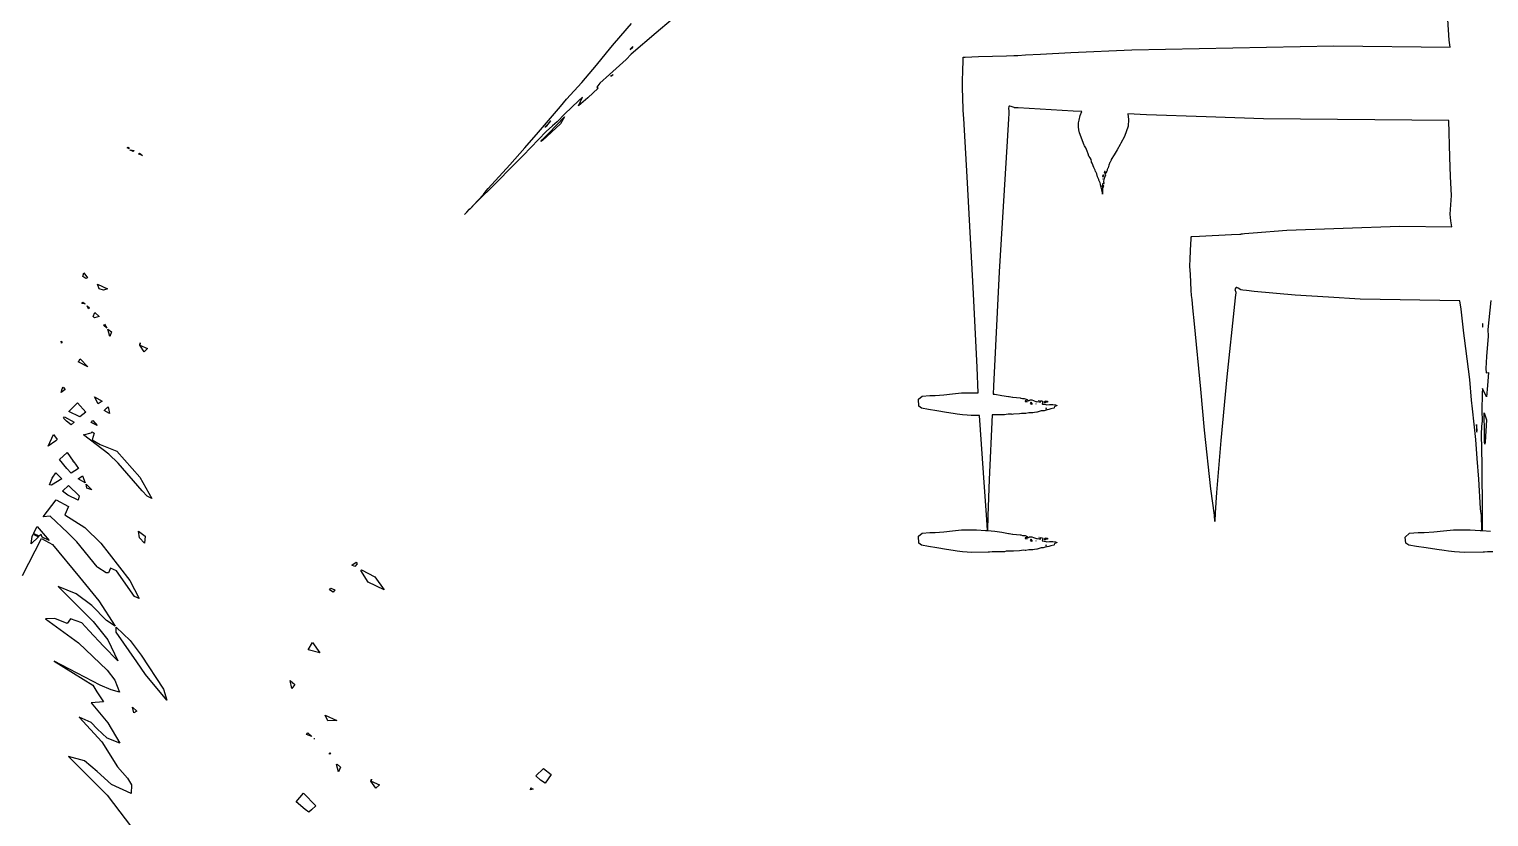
# Model space of a CAD drawing. Extents: x 0 to 203, y 8 to 351.
# Drawn here: x 38.1 to 103.1, y 93.9 to 129 of the extents above; entities that cross this region are included whole.
import ezdxf

# ---------------------------------------------------------------- set-up
doc = ezdxf.new("R2010")
doc.units = 0

msp = doc.modelspace()

# ---------------------------------------------------------------- linework, layer by layer
at = {"layer": 'Layer 1'}
for p, q in [((66.721376, 129.384016), (66.050283, 128.817134)), ((101.351842, 128.495446), (101.304098, 129.417017)), ((64.198736, 128.354994), (64.958195, 129.235002)), ((66.050283, 128.817134), (64.933253, 127.870316)), ((63.385401, 127.386459), (64.033752, 128.163103)), ((64.033752, 128.163103), (64.198736, 128.354994)), ((65.006921, 128.20751), (64.889186, 128.09472)), ((64.889186, 128.09472), (64.8918, 128.073)), ((64.8918, 128.073), (65.006921, 128.185367)), ((64.8918, 128.073), (64.8918, 128.073)), ((65.006921, 128.185367), (65.006921, 128.20751)), ((84.518434, 127.943253), (87.224634, 128.05961)), ((87.224634, 128.05961), (96.220964, 128.239744)), ((96.220964, 128.239744), (101.400784, 128.184691)), ((101.400784, 128.184691), (101.351842, 128.495446)), ((62.740242, 126.616382), (63.385401, 127.386459)), ((64.711144, 127.628807), (63.974299, 126.962941)), ((64.933253, 127.870316), (64.711144, 127.628807)), ((79.707925, 127.21008), (79.716674, 127.514408)), ((79.716674, 127.514408), (79.721124, 127.666856)), ((79.721124, 127.666856), (79.724584, 127.741967)), ((79.724584, 127.741967), (79.800084, 127.744193)), ((79.800084, 127.744193), (80.406413, 127.762696)), ((80.406413, 127.762696), (81.643863, 127.798363)), ((81.643863, 127.798363), (81.969663, 127.80758)), ((81.969663, 127.80758), (82.151595, 127.816761)), ((82.151595, 127.816761), (82.489615, 127.835266)), ((82.489615, 127.835266), (83.165864, 127.872274)), ((83.165864, 127.872274), (84.518434, 127.943253)), ((63.974299, 126.962941), (63.542629, 126.57453)), ((64.087222, 126.920256), (64.033972, 126.87926)), ((64.033972, 126.87926), (64.060103, 126.919053)), ((64.060103, 126.919053), (64.133198, 126.971106)), ((64.133198, 126.971106), (64.087222, 126.920256)), ((79.690833, 126.604386), (79.707925, 127.21008)), ((62.06364, 125.8668), (62.740242, 126.616382)), ((63.473414, 126.354281), (63.002196, 125.931405)), ((63.542629, 126.57453), (63.402929, 126.405696)), ((63.402929, 126.405696), (63.473414, 126.354281)), ((79.694435, 126.294196), (79.690833, 126.604386)), ((79.703827, 125.980647), (79.694435, 126.294196)), ((60.811785, 124.4036), (61.79208, 125.5475)), ((61.79208, 125.5475), (62.06364, 125.8668)), ((62.585074, 125.797025), (61.986515, 125.216122)), ((62.763334, 125.959867), (62.585074, 125.797025)), ((62.593973, 125.572021), (62.763334, 125.959867)), ((63.002196, 125.931405), (62.593973, 125.572021)), ((79.722685, 125.35677), (79.703827, 125.980647)), ((81.75721, 125.54304), (81.729524, 125.460301)), ((81.729524, 125.460301), (81.746827, 125.35263)), ((81.765332, 125.560555), (81.75721, 125.54304)), ((81.794006, 125.553353), (81.765332, 125.560555)), ((81.849519, 125.538734), (81.794006, 125.553353)), ((81.944441, 125.509845), (81.849519, 125.538734)), ((81.984698, 125.495297), (81.944441, 125.509845)), ((81.99416, 125.491659), (81.984698, 125.495297)), ((81.998394, 125.490776), (81.99416, 125.491659)), ((82.013916, 125.489858), (81.998394, 125.490776)), ((82.044924, 125.488092), (82.013916, 125.489858)), ((82.169155, 125.480819), (82.044924, 125.488092)), ((84.615455, 125.341861), (82.169155, 125.480819)), ((61.354518, 124.897677), (61.135576, 124.675004)), ((61.175126, 124.685093), (61.354518, 124.897677)), ((61.267186, 124.35907), (61.974228, 125.087203)), ((61.645529, 124.86659), (61.427789, 124.676923)), ((61.986515, 125.216122), (61.645529, 124.86659)), ((61.974228, 125.087203), (61.7947, 124.775)), ((79.725087, 125.294963), (79.722685, 125.35677)), ((79.727418, 125.254281), (79.725087, 125.294963)), ((79.73208, 125.173001), (79.727418, 125.254281)), ((79.741676, 125.01056), (79.73208, 125.173001)), ((79.892817, 122.40904), (79.741676, 125.01056)), ((81.734818, 124.98721), (81.674504, 123.994201)), ((81.749649, 125.235534), (81.734818, 124.98721)), ((81.746827, 125.35263), (81.752189, 125.323674)), ((81.753318, 125.297543), (81.749649, 125.235534)), ((81.752189, 125.323674), (81.7536, 125.316257)), ((81.754235, 125.31262), (81.753318, 125.297543)), ((81.7536, 125.316257), (81.754235, 125.31262)), ((84.995001, 125.321484), (84.615455, 125.341861)), ((84.849301, 124.640009), (84.858614, 124.811631)), ((84.858614, 124.811631), (84.878389, 124.940242)), ((84.878389, 124.940242), (84.931501, 125.149227)), ((84.931501, 125.149227), (84.995001, 125.321484)), ((87.877873, 125.174314), (87.049492, 125.215064)), ((87.049492, 125.215064), (87.080355, 124.959114)), ((87.080355, 124.959114), (87.066089, 124.674524)), ((90.534563, 125.078014), (87.877873, 125.174314)), ((93.087003, 124.987703), (90.534563, 125.078014)), ((101.344023, 124.925129), (93.087003, 124.987703)), ((101.380607, 123.282569), (101.344023, 124.925129)), ((61.151494, 124.427752), (60.126284, 123.368292)), ((60.198042, 123.706763), (60.811785, 124.4036)), ((60.968719, 124.064379), (61.267186, 124.35907)), ((61.794696, 124.774529), (60.995347, 124.036693)), ((61.098, 124.624), (61.175126, 124.685093)), ((61.135576, 124.675004), (61.098, 124.624)), ((61.098, 124.624), (61.098, 124.624)), ((61.427789, 124.676923), (61.151494, 124.427752)), ((61.7947, 124.775), (61.794696, 124.774529)), ((84.87176, 124.500309), (84.849301, 124.640009)), ((84.891817, 124.366048), (84.87176, 124.500309)), ((85.103413, 123.828367), (84.891817, 124.366048)), ((86.901037, 124.201432), (86.742479, 123.916597)), ((87.066089, 124.674524), (86.901037, 124.201432)), ((42.4972, 123.699), (42.49724, 123.699901)), ((42.588629, 123.65901), (42.4972, 123.699)), ((42.49724, 123.699901), (42.544701, 123.738676)), ((42.544701, 123.738676), (42.588629, 123.65901)), ((42.630581, 123.621576), (42.804605, 123.58132)), ((42.6306, 123.621), (42.630581, 123.621576)), ((42.636302, 123.596399), (42.6306, 123.621)), ((42.757993, 123.543536), (42.636302, 123.596399)), ((42.804605, 123.58132), (42.757993, 123.543536)), ((59.530621, 122.951624), (60.198042, 123.706763)), ((60.911372, 123.985597), (60.968719, 124.064379)), ((60.995347, 124.036693), (60.911372, 123.985597)), ((81.674504, 123.994201), (81.327371, 118.190431)), ((85.12686, 123.790795), (85.103413, 123.828367)), ((85.177573, 123.704949), (85.12686, 123.790795)), ((85.242766, 123.549287), (85.177573, 123.704949)), ((85.280197, 123.436534), (85.242766, 123.549287)), ((86.578274, 123.621234), (86.44309, 123.396114)), ((86.711545, 123.857553), (86.578274, 123.621234)), ((86.742479, 123.916597), (86.711545, 123.857553)), ((43.0187, 123.429), (43.018744, 123.429756)), ((43.178654, 123.360188), (43.0187, 123.429)), ((43.018744, 123.429756), (43.049114, 123.462138)), ((43.049114, 123.462138), (43.178654, 123.360188)), ((58.574478, 121.889054), (59.530621, 122.951624)), ((59.601317, 122.837393), (58.950211, 122.177741)), ((60.126284, 123.368292), (59.601317, 122.837393)), ((85.320665, 123.32918), (85.280197, 123.436534)), ((85.333379, 123.313291), (85.320665, 123.32918)), ((85.372789, 123.254704), (85.333379, 123.313291)), ((85.411634, 123.190894), (85.372789, 123.254704)), ((85.43586, 123.091628), (85.411634, 123.190894)), ((85.436212, 123.07104), (85.43586, 123.091628)), ((85.455279, 123.027925), (85.436212, 123.07104)), ((85.540315, 122.829498), (85.455279, 123.027925)), ((86.211577, 122.926059), (86.171815, 122.809171)), ((86.246536, 123.043794), (86.211577, 122.926059)), ((86.260238, 123.05933), (86.246536, 123.043794)), ((86.310242, 123.16089), (86.260238, 123.05933)), ((86.314834, 123.182432), (86.310242, 123.16089)), ((86.44309, 123.396114), (86.314834, 123.182432)), ((101.411612, 122.432683), (101.380607, 123.282569)), ((80.1761, 117.20072), (79.892817, 122.40904)), ((85.567575, 122.770666), (85.540315, 122.829498)), ((85.596957, 122.712048), (85.567575, 122.770666)), ((85.607834, 122.654345), (85.596957, 122.712048)), ((85.619405, 122.633085), (85.607834, 122.654345)), ((85.664041, 122.543107), (85.619405, 122.633085)), ((85.705712, 122.414284), (85.664041, 122.543107)), ((85.724922, 122.36075), (85.705712, 122.414284)), ((85.753385, 122.287406), (85.724922, 122.36075)), ((85.759593, 122.27148), (85.753385, 122.287406)), ((85.787279, 122.207633), (85.759593, 122.27148)), ((85.812987, 122.14428), (85.787279, 122.207633)), ((85.934171, 122.475261), (85.928733, 122.439668)), ((85.928733, 122.439668), (85.928944, 122.433699)), ((85.928944, 122.433699), (85.938904, 122.426742)), ((85.931847, 122.317301), (85.931, 122.307)), ((85.931, 122.307), (85.935516, 122.306117)), ((85.93608, 122.316277), (85.931847, 122.317301)), ((85.935977, 122.487851), (85.934171, 122.475261)), ((85.935516, 122.306117), (85.93608, 122.316277)), ((85.948, 122.492), (85.935977, 122.487851)), ((85.938904, 122.426742), (85.946388, 122.428153)), ((85.946388, 122.428153), (85.979019, 122.465302)), ((85.964047, 122.487973), (85.948, 122.492)), ((85.948, 122.492), (85.948, 122.492)), ((85.970043, 122.215201), (85.961779, 122.178546)), ((85.979019, 122.465302), (85.964047, 122.487973)), ((85.98438, 122.27806), (85.970043, 122.215201)), ((86.016375, 122.391132), (85.981275, 122.298753)), ((85.981275, 122.298753), (85.98438, 122.27806)), ((85.993554, 122.21681), (85.997505, 122.222454)), ((85.995955, 122.21381), (85.993554, 122.21681)), ((85.998281, 122.218148), (85.995955, 122.21381)), ((85.997505, 122.222454), (85.998281, 122.218148)), ((86.013801, 122.652141), (86.002512, 122.58977)), ((86.002512, 122.58977), (86.008374, 122.585887)), ((86.008374, 122.585887), (86.025468, 122.588748)), ((86.0215, 122.655), (86.013801, 122.652141)), ((86.039046, 122.446538), (86.016375, 122.391132)), ((86.038605, 122.65104), (86.0215, 122.655)), ((86.0215, 122.655), (86.0215, 122.655)), ((86.025468, 122.588748), (86.039734, 122.618128)), ((86.050476, 122.566288), (86.03063, 122.546476)), ((86.03063, 122.546476), (86.048289, 122.518756)), ((86.039734, 122.618128), (86.038605, 122.65104)), ((86.048924, 122.48277), (86.039046, 122.446538)), ((86.048289, 122.518756), (86.056845, 122.500908)), ((86.056845, 122.500908), (86.048924, 122.48277)), ((86.069334, 122.591146), (86.050476, 122.566288)), ((86.113053, 122.658171), (86.069334, 122.591146)), ((86.126826, 122.689071), (86.113053, 122.658171)), ((86.128801, 122.741793), (86.126826, 122.689071)), ((86.163128, 122.793208), (86.128801, 122.741793)), ((86.171815, 122.809171), (86.163128, 122.793208)), ((101.455543, 121.588238), (101.411612, 122.432683)), ((57.904374, 121.142957), (58.360058, 121.624558)), ((58.950211, 122.177741), (58.00989, 121.234911)), ((58.360058, 121.624558), (58.484783, 121.785233)), ((58.484783, 121.785233), (58.574478, 121.889054)), ((85.828735, 122.080435), (85.812987, 122.14428)), ((85.837919, 122.053986), (85.828735, 122.080435)), ((85.868359, 121.958922), (85.837919, 122.053986)), ((85.883119, 121.900335), (85.868359, 121.958922)), ((85.88073, 121.988218), (85.874868, 122.005733)), ((85.874868, 122.005733), (85.876, 121.986)), ((85.876, 121.986), (85.878258, 121.982009)), ((85.878258, 121.982009), (85.88073, 121.988218)), ((85.897809, 121.836632), (85.883119, 121.900335)), ((85.914759, 121.746228), (85.897809, 121.836632)), ((85.916879, 121.737541), (85.914759, 121.746228)), ((85.922106, 121.724841), (85.916879, 121.737541)), ((85.923431, 121.998852), (85.919124, 121.975369)), ((85.919124, 121.975369), (85.924769, 121.882072)), ((85.925774, 121.682819), (85.922106, 121.724841)), ((85.927947, 122.017143), (85.923431, 121.998852)), ((85.924769, 121.882072), (85.925756, 121.834785)), ((85.925756, 121.834785), (85.927168, 121.776168)), ((85.9274, 121.67), (85.925774, 121.682819)), ((85.929572, 122.100802), (85.926535, 122.048044)), ((85.926535, 122.048044), (85.927947, 122.017143)), ((85.927168, 121.776168), (85.92752, 121.691874)), ((85.92752, 121.691874), (85.927379, 121.670143)), ((85.927379, 121.670143), (85.92752, 121.669894)), ((85.927379, 121.669059), (85.9274, 121.67)), ((85.927591, 121.666268), (85.927379, 121.669059)), ((85.92752, 121.669894), (85.927591, 121.666257)), ((85.927944, 121.656063), (85.927591, 121.666268)), ((85.927591, 121.666257), (85.928155, 121.654968)), ((85.928508, 121.646989), (85.927944, 121.656063)), ((85.928155, 121.654968), (85.928508, 121.646989)), ((85.932256, 122.116056), (85.929572, 122.100802)), ((85.96969, 122.091266), (85.932256, 122.116056)), ((85.948988, 121.977175), (85.946092, 122.041445)), ((85.946092, 122.041445), (85.968058, 122.019373)), ((85.948071, 121.950584), (85.948988, 121.977175)), ((85.951531, 121.944615), (85.948071, 121.950584)), ((85.956828, 121.950584), (85.951531, 121.944615)), ((85.968058, 122.019373), (85.9568, 121.951)), ((85.9568, 121.951), (85.956828, 121.950584)), ((85.961779, 122.178546), (85.966724, 122.164717)), ((85.966724, 122.164717), (85.988334, 122.1656)), ((85.9788, 122.125485), (85.96969, 122.091266)), ((85.988334, 122.1656), (85.9788, 122.125485)), ((101.404125, 120.755765), (101.455543, 121.588238)), ((57.729996, 120.955091), (57.600256, 120.820688)), ((57.612262, 120.834742), (57.729997, 120.95509)), ((57.765522, 120.991393), (57.729996, 120.955091)), ((57.729997, 120.95509), (57.754787, 120.980868)), ((57.754787, 120.980868), (57.766017, 120.992098)), ((57.766016, 120.992098), (57.765522, 120.991393)), ((58.00989, 121.234911), (57.766016, 120.992098)), ((57.766017, 120.992098), (57.904374, 121.142957)), ((57.513315, 120.731627), (57.612262, 120.834742)), ((57.600256, 120.820688), (57.513315, 120.731627)), ((101.433577, 120.44899), (101.404125, 120.755765)), ((101.474116, 120.195272), (101.433577, 120.44899)), ((89.860237, 119.440275), (89.868853, 119.609566)), ((89.868853, 119.609566), (89.873301, 119.694317)), ((89.873301, 119.694317), (89.875491, 119.736836)), ((89.875491, 119.736836), (89.878951, 119.755692)), ((89.878951, 119.755692), (89.899787, 119.756787)), ((89.899787, 119.756787), (90.235473, 119.774409)), ((90.235473, 119.774409), (91.670533, 119.84786)), ((91.670533, 119.84786), (92.039908, 119.866153)), ((92.039908, 119.866153), (92.085321, 119.868482)), ((92.085321, 119.868482), (92.108771, 119.870672)), ((92.108771, 119.870672), (92.155879, 119.875227)), ((92.155879, 119.875227), (92.250023, 119.884091)), ((92.250023, 119.884091), (92.626956, 119.919547)), ((92.626956, 119.919547), (94.134686, 120.035763)), ((94.134686, 120.035763), (99.147116, 120.215894)), ((99.147116, 120.215894), (101.474116, 120.195272)), ((89.82676, 118.767204), (89.860237, 119.440275)), ((89.814328, 118.43088), (89.82676, 118.767204)), ((89.833539, 118.07291), (89.814328, 118.43088)), ((40.523581, 117.984201), (40.568003, 118.13852)), ((40.657416, 117.89334), (40.523581, 117.984201)), ((40.568003, 118.13852), (40.729315, 117.914069)), ((40.729315, 117.914069), (40.6574, 117.893)), ((40.6574, 117.893), (40.657416, 117.89334)), ((41.244586, 117.433973), (41.176448, 117.63708)), ((41.176448, 117.63708), (41.617087, 117.426683)), ((81.327371, 118.190431), (81.065559, 113.103661)), ((89.871396, 117.36442), (89.833539, 118.07291)), ((41.448008, 117.371526), (41.244586, 117.433973)), ((41.617087, 117.426683), (41.448, 117.371)), ((41.448, 117.371), (41.448008, 117.371526)), ((80.335857, 113.93146), (80.1761, 117.20072)), ((89.876055, 117.27642), (89.871396, 117.36442)), ((89.880929, 117.225039), (89.876055, 117.27642)), ((89.890677, 117.134389), (89.880929, 117.225039)), ((89.910097, 116.953267), (89.890677, 117.134389)), ((91.834091, 117.025943), (91.803863, 116.749334)), ((91.86149, 117.480391), (91.813534, 117.403514)), ((91.813534, 117.403514), (91.857251, 117.273666)), ((91.849204, 117.164195), (91.834091, 117.025943)), ((91.856824, 117.233339), (91.849204, 117.164195)), ((91.859791, 117.264838), (91.856824, 117.233339)), ((91.857251, 117.273666), (91.859791, 117.264838)), ((91.874624, 117.49547), (91.86149, 117.480391)), ((91.904924, 117.48583), (91.874624, 117.49547)), ((91.968141, 117.456696), (91.904924, 117.48583)), ((92.074787, 117.386352), (91.968141, 117.456696)), ((92.084603, 117.377603), (92.074787, 117.386352)), ((92.169851, 117.369091), (92.084603, 117.377603)), ((92.3402, 117.352), (92.169851, 117.369091)), ((92.680939, 117.317301), (92.3402, 117.352)), ((94.498649, 117.149599), (92.680939, 117.317301)), ((95.978899, 117.053299), (94.498649, 117.149599)), ((97.401029, 116.963005), (95.978899, 117.053299)), ((40.480291, 116.777896), (40.522102, 116.832422)), ((40.624789, 116.75498), (40.480291, 116.777896)), ((40.522102, 116.832422), (40.56257, 116.81314)), ((40.56257, 116.81314), (40.6248, 116.754)), ((40.6248, 116.754), (40.624789, 116.75498)), ((40.778399, 116.53971), (40.708905, 116.679303)), ((40.708905, 116.679303), (40.814631, 116.585371)), ((40.7784, 116.539), (40.778399, 116.53971)), ((40.814631, 116.585371), (40.7784, 116.539)), ((40.977485, 116.19119), (41.058765, 116.368674)), ((41.058765, 116.368674), (41.2493, 116.199)), ((89.947813, 116.59099), (89.910097, 116.953267)), ((90.022252, 115.86608), (89.947813, 116.59099)), ((91.803863, 116.749334), (91.456877, 113.515704)), ((101.832759, 116.900287), (97.401029, 116.963005)), ((101.885518, 116.520069), (101.832759, 116.900287)), ((102.012363, 115.461129), (101.885518, 116.520069)), ((103.219026, 116.906431), (103.07417, 115.622481)), ((41.035058, 116.145211), (40.977485, 116.19119)), ((41.249264, 116.199736), (41.035058, 116.145211)), ((41.2493, 116.199), (41.249264, 116.199736)), ((41.4535, 115.795), (41.453517, 115.795986)), ((41.586223, 115.684537), (41.4535, 115.795)), ((41.453517, 115.795986), (41.492292, 115.852487)), ((41.492292, 115.852487), (41.586223, 115.684537)), ((90.305603, 112.96418), (90.022252, 115.86608)), ((102.844, 115.888), (102.839484, 115.739119)), ((102.839484, 115.739119), (102.860812, 115.726828)), ((102.863352, 115.87373), (102.844, 115.888)), ((102.844, 115.888), (102.844, 115.888)), ((102.860812, 115.726828), (102.863352, 115.87373)), ((39.5552, 115.095), (39.555221, 115.095356)), ((39.576972, 115.004955), (39.5552, 115.095)), ((39.555221, 115.095356), (39.607977, 115.044152)), ((39.607977, 115.044152), (39.576972, 115.004955)), ((41.633685, 115.632484), (41.798398, 115.508585)), ((41.6337, 115.632), (41.633685, 115.632484)), ((41.724157, 115.305106), (41.6337, 115.632)), ((41.798398, 115.508585), (41.724157, 115.305106)), ((102.039625, 115.230816), (102.012363, 115.461129)), ((102.164139, 114.31049), (102.039625, 115.230816)), ((103.089215, 115.323024), (103.023883, 114.417091)), ((103.07417, 115.622481), (103.089215, 115.323024)), ((43.052001, 114.925265), (43.073825, 115.020893)), ((43.252661, 114.628706), (43.052001, 114.925265)), ((43.073825, 115.020893), (43.064856, 114.918415)), ((43.064856, 114.918415), (43.3998, 114.769)), ((43.399845, 114.769286), (43.252661, 114.628706)), ((43.3998, 114.769), (43.399845, 114.769286)), ((103.023883, 114.417091), (102.985253, 113.887532)), ((40.319823, 114.179718), (40.3432, 114.217)), ((40.740475, 113.965472), (40.319823, 114.179718)), ((40.3432, 114.2174), (40.408813, 114.312887)), ((40.3432, 114.217), (40.3432, 114.2174)), ((40.408813, 114.312887), (40.740475, 113.965472)), ((80.39045, 112.80306), (80.335857, 113.93146)), ((102.282156, 113.396373), (102.164139, 114.31049)), ((102.985253, 113.887532), (103.008912, 113.688328)), ((81.065559, 113.103661), (81.048183, 112.743828)), ((91.456877, 113.515704), (91.194992, 110.681494)), ((102.353065, 112.475404), (102.282156, 113.396373)), ((103.008912, 113.688328), (103.111107, 113.700619)), ((103.06732, 113.123213), (103.024662, 112.627414)), ((103.111107, 113.700619), (103.06732, 113.123213)), ((39.553032, 112.820966), (39.5941, 112.984)), ((39.731221, 112.956215), (39.553032, 112.820966)), ((39.5941, 112.984), (39.594134, 112.984926)), ((39.594134, 112.984926), (39.639338, 113.060708)), ((39.639338, 113.060708), (39.731221, 112.956215)), ((41.198275, 112.31545), (41.041413, 112.617145)), ((41.041413, 112.617145), (41.3864, 112.425)), ((77.735669, 112.515538), (77.890626, 112.654036)), ((77.749018, 112.204464), (77.735669, 112.515538)), ((77.890626, 112.654036), (78.236413, 112.677415)), ((78.236413, 112.677415), (78.477744, 112.678756)), ((78.477744, 112.678756), (78.862023, 112.713328)), ((78.862023, 112.713328), (79.245947, 112.760611)), ((79.245947, 112.760611), (79.64513, 112.797622)), ((79.64513, 112.797622), (80.308947, 112.804189)), ((80.308947, 112.804189), (80.39045, 112.80306)), ((81.048183, 112.743828), (81.122836, 112.735846)), ((81.122836, 112.735846), (81.438679, 112.689517)), ((81.438679, 112.689517), (81.738627, 112.633157)), ((81.738627, 112.633157), (81.768715, 112.633933)), ((81.768715, 112.633933), (81.91131, 112.610873)), ((81.91131, 112.610873), (81.933064, 112.601447)), ((81.933064, 112.601447), (82.09826, 112.593042)), ((82.09826, 112.593042), (82.262395, 112.577184)), ((82.262395, 112.577184), (82.284713, 112.571077)), ((82.284713, 112.571077), (82.356823, 112.542191)), ((82.356823, 112.542191), (82.430698, 112.551787)), ((82.430698, 112.551787), (82.474132, 112.541627)), ((82.474132, 112.541627), (82.568067, 112.497417)), ((82.483805, 112.445238), (82.478296, 112.422378)), ((82.530135, 112.451664), (82.483805, 112.445238)), ((82.571241, 112.43634), (82.530135, 112.451664)), ((82.568067, 112.497417), (82.602955, 112.475734)), ((82.575336, 112.412749), (82.571241, 112.43634)), ((82.602955, 112.475734), (82.630923, 112.450334)), ((82.630923, 112.450334), (82.669768, 112.481906)), ((82.669768, 112.481906), (82.720054, 112.490655)), ((82.720054, 112.490655), (82.770905, 112.483131)), ((82.770905, 112.483131), (82.848736, 112.456294)), ((82.848736, 112.456294), (82.978335, 112.406996)), ((83.084853, 112.458903), (83.090997, 112.461799)), ((83.092693, 112.451134), (83.084853, 112.458903)), ((83.090997, 112.461799), (83.096788, 112.45756)), ((83.096788, 112.45756), (83.092693, 112.451134)), ((83.166414, 112.397462), (83.165355, 112.452411)), ((83.165355, 112.452411), (83.221433, 112.439132)), ((83.221433, 112.439132), (83.26967, 112.422535)), ((83.338756, 112.359177), (83.369691, 112.440294)), ((83.369691, 112.440294), (83.466165, 112.423448)), ((90.465219, 111.14272), (90.305603, 112.96418)), ((102.39537, 112.093738), (102.353065, 112.475404)), ((102.833758, 112.767007), (102.819348, 112.005335)), ((102.84654, 112.987363), (102.833758, 112.767007)), ((103.024662, 112.627414), (102.84654, 112.987363)), ((39.902695, 111.966856), (40.2794, 112.355)), ((40.392844, 111.727329), (39.902695, 111.966856)), ((40.2794, 112.355), (40.279419, 112.355374)), ((40.279419, 112.355374), (40.656634, 111.941044)), ((40.656634, 111.941044), (40.392844, 111.727329)), ((41.386424, 112.425486), (41.198275, 112.31545)), ((41.3864, 112.425), (41.386424, 112.425486)), ((41.46525, 112.020431), (41.577405, 112.115353)), ((41.705237, 111.879602), (41.46525, 112.020431)), ((41.577405, 112.115353), (41.6429, 112.172)), ((41.642866, 112.172774), (41.705237, 111.879602)), ((41.6429, 112.172), (41.642866, 112.172774)), ((77.868023, 112.120029), (77.749018, 112.204464)), ((78.175391, 112.056464), (77.868023, 112.120029)), ((78.550772, 111.997067), (78.175391, 112.056464)), ((78.978903, 111.923052), (78.550772, 111.997067)), ((79.272075, 111.877744), (78.978903, 111.923052)), ((79.452666, 111.852344), (79.272075, 111.877744)), ((79.693362, 111.822575), (79.452666, 111.852344)), ((79.889422, 111.809471), (79.693362, 111.822575)), ((80.077712, 111.795064), (79.889422, 111.809471)), ((80.449559, 111.797079), (80.077712, 111.795064)), ((80.620405, 109.244179), (80.449559, 111.797079)), ((81.003572, 111.8167), (80.87616, 108.93786)), ((81.005336, 111.816912), (81.003572, 111.8167)), ((81.223643, 111.822703), (81.005336, 111.816912)), ((81.381845, 111.820372), (81.223643, 111.822703)), ((81.532422, 111.821715), (81.381845, 111.820372)), ((81.55474, 111.827224), (81.532422, 111.821715)), ((81.636948, 111.842549), (81.55474, 111.827224)), ((81.726573, 111.856815), (81.636948, 111.842549)), ((81.865779, 111.848631), (81.726573, 111.856815)), ((81.894735, 111.842312), (81.865779, 111.848631)), ((81.954979, 111.846444), (81.894735, 111.842312)), ((82.233532, 111.865477), (81.954979, 111.846444)), ((82.316163, 111.874906), (82.233532, 111.865477)), ((82.39829, 111.888077), (82.316163, 111.874906)), ((82.479228, 111.878789), (82.39829, 111.888077)), ((82.478296, 112.422378), (82.482248, 112.412526)), ((82.509034, 111.88543), (82.479228, 111.878789)), ((82.482248, 112.412526), (82.5699, 112.404)), ((82.635455, 111.909582), (82.509034, 111.88543)), ((82.5699, 112.404), (82.575336, 112.412749)), ((82.5699, 112.404), (82.5699, 112.404)), ((82.816117, 111.916009), (82.635455, 111.909582)), ((82.711745, 112.355897), (82.706165, 112.330542)), ((82.706165, 112.330542), (82.7297, 112.309)), ((82.743597, 112.381712), (82.711745, 112.355897)), ((82.7297, 112.309), (82.779634, 112.300384)), ((82.7297, 112.309), (82.7297, 112.309)), ((82.79572, 112.330082), (82.743597, 112.381712)), ((82.779634, 112.300384), (82.787818, 112.300739)), ((82.787818, 112.300739), (82.797696, 112.317546)), ((82.797696, 112.317546), (82.79572, 112.330082)), ((82.891123, 111.922649), (82.816117, 111.916009)), ((82.994097, 111.938397), (82.891123, 111.922649)), ((82.953934, 112.314883), (82.952523, 112.306699)), ((82.952523, 112.306699), (82.967001, 112.304828)), ((82.9682, 112.314), (82.953934, 112.314883)), ((82.967001, 112.304828), (82.9682, 112.314)), ((82.978335, 112.406996), (83.007503, 112.417096)), ((83.016415, 111.942142), (82.994097, 111.938397)), ((83.007503, 112.417096), (83.095647, 112.396686)), ((83.105967, 111.966862), (83.016415, 111.942142)), ((83.095647, 112.396686), (83.147062, 112.382631)), ((83.194957, 111.992886), (83.105967, 111.966862)), ((83.147062, 112.382631), (83.166414, 112.397462)), ((83.284441, 111.995677), (83.194957, 111.992886)), ((83.26967, 112.422535), (83.234709, 112.310592)), ((83.234709, 112.310592), (83.25611, 112.303104)), ((83.25611, 112.303104), (83.330196, 112.293571)), ((83.32159, 112.005837), (83.284441, 111.995677)), ((83.455005, 112.045283), (83.32159, 112.005837)), ((83.330196, 112.293571), (83.373491, 112.298233)), ((83.428875, 112.382238), (83.338756, 112.359177)), ((83.373491, 112.298233), (83.399128, 112.280786)), ((83.414484, 112.115064), (83.389767, 112.102423)), ((83.389767, 112.102423), (83.417594, 112.095368)), ((83.399128, 112.280786), (83.432112, 112.262001)), ((83.4231, 112.102), (83.414484, 112.115064)), ((83.417594, 112.095368), (83.4231, 112.102)), ((83.4231, 112.102), (83.4231, 112.102)), ((83.466165, 112.385557), (83.428875, 112.382238)), ((83.432112, 112.262001), (83.563063, 112.279163)), ((83.537284, 112.06347), (83.455005, 112.045283)), ((83.466165, 112.423448), (83.475, 112.402)), ((83.474711, 112.402295), (83.466165, 112.385557)), ((83.475, 112.402), (83.474711, 112.402295)), ((83.626698, 112.086705), (83.537284, 112.06347)), ((83.563063, 112.279163), (83.629453, 112.280786)), ((83.753402, 112.117958), (83.626698, 112.086705)), ((83.629453, 112.280786), (83.711802, 112.286013)), ((83.711802, 112.286013), (83.82996, 112.271958)), ((83.765619, 112.131589), (83.753402, 112.117958)), ((83.78356, 112.191161), (83.765619, 112.131589)), ((83.842392, 112.200838), (83.78356, 112.191161)), ((83.82996, 112.271958), (83.860542, 112.240459)), ((83.860542, 112.240459), (83.842392, 112.200838)), ((83.860542, 112.240459), (83.860683, 112.241484)), ((83.862026, 112.238165), (83.860542, 112.240459)), ((83.860683, 112.241484), (83.863085, 112.239048)), ((83.863085, 112.239048), (83.862026, 112.238165)), ((83.863085, 112.239048), (83.881731, 112.252465)), ((83.880176, 112.22231), (83.863085, 112.239048)), ((83.892819, 112.237846), (83.880176, 112.22231)), ((83.881731, 112.252465), (83.892819, 112.237846)), ((102.537824, 110.721818), (102.39537, 112.093738)), ((102.819348, 112.005335), (102.8262, 111.559402)), ((102.913, 111.915), (102.912911, 111.914937)), ((102.912911, 111.914937), (103.018143, 111.597082)), ((102.927474, 110.988177), (102.913, 111.915)), ((39.664479, 111.668488), (39.708198, 111.728062)), ((39.795915, 111.538607), (39.664479, 111.668488)), ((39.708198, 111.728062), (40.1363, 111.5)), ((40.002287, 111.371433), (39.795915, 111.538607)), ((40.136266, 111.50082), (40.002287, 111.371433)), ((40.1363, 111.5), (40.136266, 111.50082)), ((40.898253, 111.474011), (40.972127, 111.576065)), ((41.160488, 111.342496), (40.898253, 111.474011)), ((40.972127, 111.576065), (41.1605, 111.342)), ((41.1605, 111.342), (41.160488, 111.342496)), ((90.749846, 108.5312), (90.465219, 111.14272)), ((102.599024, 111.139029), (102.571126, 111.392154)), ((102.571126, 111.392154), (102.576, 111.107)), ((102.586947, 111.049828), (102.599024, 111.139029)), ((102.804164, 111.296176), (102.783119, 110.956815)), ((102.8262, 111.559402), (102.804164, 111.296176)), ((103.018143, 111.597082), (102.96567, 110.604321)), ((38.975306, 110.427361), (39.219039, 110.949288)), ((39.318409, 110.66456), (38.975306, 110.427361)), ((39.219039, 110.949288), (39.382962, 110.730947)), ((39.382962, 110.730947), (39.3184, 110.664)), ((39.3184, 110.664), (39.318409, 110.66456)), ((40.556283, 110.933563), (40.885261, 111.020081)), ((41.673243, 110.075628), (40.556283, 110.933563)), ((40.885261, 111.020081), (40.9317, 111.066)), ((40.9317, 111.066), (40.93173, 111.066201)), ((40.93173, 111.066201), (41.032867, 111.010476)), ((41.032867, 111.010476), (40.938932, 110.707135)), ((40.938932, 110.707135), (41.290795, 110.502953)), ((41.290795, 110.502953), (42.02983, 110.20226)), ((91.194992, 110.681494), (91.005503, 108.360464)), ((102.60718, 109.875395), (102.537824, 110.721818)), ((102.576, 111.107), (102.586947, 111.049828)), ((102.576, 111.107), (102.576, 111.107)), ((102.783119, 110.956815), (102.810591, 109.610395)), ((102.92359, 110.605097), (102.927474, 110.988177)), ((102.939959, 110.517098), (102.92359, 110.605097)), ((102.96567, 110.604321), (102.939959, 110.517098)), ((39.484033, 109.827905), (39.817, 110.143)), ((39.816962, 110.143946), (40.093822, 109.763268)), ((39.817, 110.143), (39.816962, 110.143946)), ((42.088456, 109.673905), (41.673243, 110.075628)), ((42.02983, 110.20226), (43.05554, 109.04897)), ((102.677735, 108.956616), (102.60718, 109.875395)), ((39.148907, 109.007278), (39.322366, 109.240944)), ((39.322366, 109.240944), (39.5915, 108.974)), ((39.810894, 109.433703), (39.484033, 109.827905)), ((40.00342, 109.226874), (39.810894, 109.433703)), ((40.334447, 109.432255), (40.00342, 109.226874)), ((40.093822, 109.763268), (40.07101, 109.755854)), ((40.07101, 109.755854), (40.120873, 109.726048)), ((40.120873, 109.726048), (40.334447, 109.432255)), ((43.167206, 108.439605), (42.088456, 109.673905)), ((80.773934, 107.144379), (80.620405, 109.244179)), ((102.810591, 109.610395), (102.815388, 108.928603)), ((39.032654, 108.710256), (39.148907, 109.007278)), ((39.123411, 108.690058), (39.032654, 108.710256)), ((39.591521, 108.97482), (39.123411, 108.690058)), ((39.5915, 108.974), (39.591521, 108.97482)), ((39.637147, 108.439026), (39.884904, 108.683535)), ((39.884904, 108.683535), (40.358526, 108.211821)), ((40.313184, 108.98059), (40.503379, 109.113085)), ((40.3132, 108.98), (40.313184, 108.98059)), ((40.63179, 108.794456), (40.3132, 108.98)), ((40.503379, 109.113085), (40.63179, 108.794456)), ((40.692344, 108.562918), (40.664058, 108.740701)), ((40.664058, 108.740701), (40.9264, 108.481)), ((40.926364, 108.481466), (40.692344, 108.562918)), ((43.05554, 109.04897), (43.593853, 108.103775)), ((80.87616, 108.93786), (80.809984, 107.32535)), ((102.759862, 107.652846), (102.677735, 108.956616)), ((102.815388, 108.928603), (102.821879, 108.082072)), ((38.761799, 107.280138), (39.329565, 108.044457)), ((39.329565, 108.044457), (39.882218, 107.738785)), ((39.623163, 108.421193), (39.637147, 108.439026)), ((39.857077, 108.253243), (39.623163, 108.421193)), ((40.319399, 108.024378), (39.857077, 108.253243)), ((40.358526, 108.211821), (40.319399, 108.024378)), ((40.9264, 108.481), (40.926364, 108.481466)), ((43.384235, 108.202158), (43.167206, 108.439605)), ((43.593853, 108.103775), (43.384235, 108.202158)), ((90.903375, 107.36117), (90.749846, 108.5312)), ((91.005503, 108.360464), (90.939536, 107.461954)), ((102.821879, 108.082072), (102.823928, 106.865852)), ((39.064011, 107.306622), (38.761799, 107.280138)), ((39.853967, 106.570765), (39.064011, 107.306622)), ((39.882218, 107.738785), (39.724016, 107.376412)), ((39.724016, 107.376412), (40.603668, 106.802076)), ((80.809984, 107.32535), (80.796156, 106.674456)), ((90.925561, 107.082513), (90.903375, 107.36117)), ((90.939536, 107.461954), (90.925561, 107.082513)), ((102.770527, 107.52798), (102.759862, 107.652846)), ((102.796235, 107.34361), (102.770527, 107.52798)), ((102.814811, 106.73841), (102.796235, 107.34361)), ((38.322224, 106.536158), (38.492153, 106.854682)), ((38.492153, 106.854682), (39.029761, 106.225327)), ((40.603668, 106.802076), (41.327237, 106.110068)), ((43.047138, 106.347662), (42.997416, 106.639703)), ((42.997416, 106.639703), (43.303827, 106.420463)), ((77.890607, 106.55988), (78.236394, 106.583259)), ((78.236394, 106.583259), (78.477725, 106.584566)), ((78.477725, 106.584566), (78.862004, 106.619136)), ((78.862004, 106.619136), (79.245928, 106.666315)), ((79.245928, 106.666315), (79.645111, 106.703464)), ((79.645111, 106.703464), (80.308928, 106.709955)), ((80.308928, 106.709955), (80.708461, 106.680604)), ((80.708461, 106.680604), (80.791449, 106.674959)), ((80.795544, 106.674499), (80.773934, 107.144379)), ((80.791449, 106.674959), (80.795544, 106.674499)), ((80.796156, 106.674456), (81.122873, 106.641651)), ((81.122873, 106.641651), (81.438716, 106.595366)), ((81.438716, 106.595366), (81.738664, 106.538936)), ((99.976953, 106.582764), (100.245628, 106.584071)), ((100.245628, 106.584071), (100.673694, 106.61864)), ((100.673694, 106.61864), (101.101337, 106.665819)), ((101.101337, 106.665819), (101.546144, 106.702968)), ((101.546144, 106.702968), (102.285673, 106.709459)), ((102.285673, 106.709459), (102.730692, 106.680108)), ((102.730692, 106.680108), (102.816786, 106.674704)), ((102.816786, 106.674704), (102.814811, 106.73841)), ((102.823928, 106.865852), (102.823576, 106.674384)), ((102.823576, 106.674384), (103.192387, 106.641155)), ((37.841378, 104.674144), (38.683105, 106.325324)), ((38.548864, 106.397693), (38.2202, 106.089)), ((38.2202, 106.089), (38.22024, 106.089939)), ((38.22024, 106.089939), (38.260566, 106.410794)), ((38.260566, 106.410794), (38.311417, 106.514333)), ((38.311417, 106.514333), (38.548864, 106.397693)), ((38.583118, 106.429828), (38.322224, 106.536158)), ((38.662786, 106.504515), (38.583118, 106.429828)), ((38.707279, 106.373434), (38.662786, 106.504515)), ((38.683105, 106.325324), (39.171349, 106.056649)), ((38.7073, 106.373), (38.707279, 106.373434)), ((39.029761, 106.225327), (38.7073, 106.373)), ((39.171349, 106.056649), (40.367969, 104.604639)), ((40.253147, 106.166039), (39.853967, 106.570765)), ((41.160415, 105.064019), (40.253147, 106.166039)), ((41.327237, 106.110068), (41.693081, 105.634115)), ((43.267774, 106.117456), (43.047138, 106.347662)), ((43.2678, 106.117), (43.267774, 106.117456)), ((43.303827, 106.420463), (43.2678, 106.117)), ((77.73565, 106.421382), (77.890607, 106.55988)), ((77.748999, 106.110272), (77.73565, 106.421382)), ((77.868004, 106.025944), (77.748999, 106.110272)), ((78.175372, 105.962275), (77.868004, 106.025944)), ((78.550753, 105.902879), (78.175372, 105.962275)), ((81.738664, 106.538936), (81.768751, 106.539712)), ((81.768751, 106.539712), (81.911346, 106.516688)), ((81.911346, 106.516688), (81.9331, 106.507296)), ((81.9331, 106.507296), (82.098296, 106.498855)), ((82.098296, 106.498855), (82.262431, 106.483)), ((82.262431, 106.483), (82.284749, 106.476926)), ((82.284749, 106.476926), (82.35686, 106.448004)), ((82.35686, 106.448004), (82.430734, 106.457645)), ((82.430734, 106.457645), (82.474168, 106.44744)), ((82.474168, 106.44744), (82.568103, 106.403263)), ((82.483805, 106.350303), (82.478296, 106.327491)), ((82.478296, 106.327491), (82.482248, 106.317639)), ((82.482248, 106.317639), (82.5699, 106.309)), ((82.530135, 106.356729), (82.483805, 106.350303)), ((82.571241, 106.341489), (82.530135, 106.356729)), ((82.568103, 106.403263), (82.602991, 106.381439)), ((82.5699, 106.309), (82.575336, 106.317898)), ((82.5699, 106.309), (82.5699, 106.309)), ((82.575336, 106.317898), (82.571241, 106.341489)), ((82.602991, 106.381439), (82.630959, 106.356155)), ((82.630959, 106.356155), (82.669804, 106.387724)), ((82.669804, 106.387724), (82.720091, 106.396473)), ((82.711745, 106.261863), (82.706165, 106.236463)), ((82.706165, 106.236463), (82.7297, 106.215)), ((82.743597, 106.287675), (82.711745, 106.261863)), ((82.720091, 106.396473), (82.770941, 106.388915)), ((82.7297, 106.215), (82.779633, 106.20635)), ((82.7297, 106.215), (82.7297, 106.215)), ((82.79572, 106.236048), (82.743597, 106.287675)), ((82.770941, 106.388915), (82.848773, 106.362149)), ((82.779633, 106.20635), (82.787818, 106.206666)), ((82.787818, 106.206666), (82.797696, 106.223546)), ((82.797696, 106.223546), (82.79572, 106.236048)), ((82.848773, 106.362149), (82.978372, 106.312851)), ((82.953934, 106.220881), (82.952523, 106.212696)), ((82.952523, 106.212696), (82.967001, 106.210721)), ((82.9682, 106.22), (82.953934, 106.220881)), ((82.967001, 106.210721), (82.9682, 106.22)), ((82.978372, 106.312851), (83.007539, 106.322915)), ((83.007539, 106.322915), (83.095683, 106.3024)), ((83.084853, 106.364752), (83.090997, 106.367611)), ((83.092693, 106.356982), (83.084853, 106.364752)), ((83.090997, 106.367611), (83.096788, 106.363409)), ((83.096788, 106.363409), (83.092693, 106.356982)), ((83.095683, 106.3024), (83.147098, 106.288346)), ((83.147098, 106.288346), (83.16645, 106.303303)), ((83.16645, 106.303303), (83.165392, 106.358249)), ((83.165392, 106.358249), (83.221469, 106.344832)), ((83.221469, 106.344832), (83.269707, 106.328305)), ((83.269707, 106.328305), (83.234745, 106.216291)), ((83.234745, 106.216291), (83.256146, 106.208875)), ((83.256146, 106.208875), (83.330232, 106.199341)), ((83.455041, 105.951093), (83.321626, 105.91165)), ((83.330232, 106.199341), (83.373528, 106.204003)), ((83.338756, 106.265026), (83.369691, 106.346106)), ((83.428875, 106.28805), (83.338756, 106.265026)), ((83.369691, 106.346106), (83.466165, 106.329155)), ((83.373528, 106.204003), (83.399165, 106.186627)), ((83.414484, 106.021101), (83.389767, 106.00846)), ((83.389767, 106.00846), (83.417594, 106.001362)), ((83.399165, 106.186627), (83.432148, 106.167772)), ((83.4231, 106.008), (83.414484, 106.021101)), ((83.417594, 106.001362), (83.4231, 106.008)), ((83.4231, 106.008), (83.4231, 106.008)), ((83.466165, 106.291371), (83.428875, 106.28805)), ((83.432148, 106.167772), (83.563099, 106.184968)), ((83.53732, 105.969246), (83.455041, 105.951093)), ((83.466165, 106.329155), (83.475, 106.308)), ((83.474711, 106.30811), (83.466165, 106.291371)), ((83.475, 106.308), (83.474711, 106.30811)), ((83.626734, 105.992551), (83.53732, 105.969246)), ((83.563099, 106.184968), (83.629489, 106.186627)), ((83.753438, 106.023768), (83.626734, 105.992551)), ((83.629489, 106.186627), (83.711838, 106.191707)), ((83.711838, 106.191707), (83.829996, 106.17776)), ((83.765655, 106.037399), (83.753438, 106.023768)), ((83.783596, 106.097007), (83.765655, 106.037399)), ((83.842428, 106.106603), (83.783596, 106.097007)), ((83.829996, 106.17776), (83.860578, 106.146295)), ((83.860578, 106.146295), (83.842428, 106.106603)), ((83.860578, 106.146295), (83.860719, 106.147283)), ((83.862062, 106.143964), (83.860578, 106.146295)), ((83.860719, 106.147283), (83.863121, 106.144847)), ((83.863121, 106.144847), (83.862062, 106.143964)), ((83.863121, 106.144847), (83.881767, 106.15823)), ((83.880212, 106.128145), (83.863121, 106.144847)), ((83.892856, 106.143611), (83.880212, 106.128145)), ((83.881767, 106.15823), (83.892856, 106.143611)), ((99.398219, 106.374753), (99.591616, 106.559385)), ((99.433975, 106.109777), (99.398219, 106.374753)), ((99.566473, 106.025449), (99.433975, 106.109777)), ((99.90887, 105.96178), (99.566473, 106.025449)), ((99.591616, 106.559385), (99.976953, 106.582764)), ((100.326979, 105.902383), (99.90887, 105.96178)), ((41.693081, 105.634115), (42.611437, 104.449243)), ((78.978884, 105.828756), (78.550753, 105.902879)), ((79.272056, 105.783555), (78.978884, 105.828756)), ((79.452647, 105.758059), (79.272056, 105.783555)), ((79.693343, 105.728395), (79.452647, 105.758059)), ((79.889403, 105.715328), (79.693343, 105.728395)), ((80.077693, 105.700935), (79.889403, 105.715328)), ((80.832053, 105.704925), (80.077693, 105.700935)), ((80.884812, 105.710682), (80.832053, 105.704925)), ((81.005372, 105.722759), (80.884812, 105.710682)), ((81.223679, 105.728516), (81.005372, 105.722759)), ((81.381881, 105.726185), (81.223679, 105.728516)), ((81.532458, 105.727526), (81.381881, 105.726185)), ((81.554776, 105.733071), (81.532458, 105.727526)), ((81.636984, 105.748325), (81.554776, 105.733071)), ((81.72661, 105.762662), (81.636984, 105.748325)), ((81.865816, 105.754435), (81.72661, 105.762662)), ((81.894772, 105.748114), (81.865816, 105.754435)), ((81.955015, 105.752211), (81.894772, 105.748114)), ((82.233568, 105.771278), (81.955015, 105.752211)), ((82.3162, 105.780674), (82.233568, 105.771278)), ((82.398326, 105.793774), (82.3162, 105.780674)), ((82.479265, 105.784486), (82.398326, 105.793774)), ((82.50907, 105.791124), (82.479265, 105.784486)), ((82.635491, 105.81535), (82.50907, 105.791124)), ((82.816153, 105.821776), (82.635491, 105.81535)), ((82.891159, 105.828451), (82.816153, 105.821776)), ((82.994133, 105.844165), (82.891159, 105.828451)), ((83.016451, 105.847944), (82.994133, 105.844165)), ((83.106003, 105.872627), (83.016451, 105.847944)), ((83.194993, 105.89869), (83.106003, 105.872627)), ((83.284477, 105.901445), (83.194993, 105.89869)), ((83.321626, 105.91165), (83.284477, 105.901445)), ((100.803988, 105.82826), (100.326979, 105.902383)), ((101.130567, 105.78306), (100.803988, 105.82826)), ((101.331639, 105.757564), (101.130567, 105.78306)), ((101.59988, 105.727899), (101.331639, 105.757564)), ((101.818258, 105.714833), (101.59988, 105.727899)), ((102.02809, 105.700439), (101.818258, 105.714833)), ((102.868403, 105.70443), (102.02809, 105.700439)), ((102.927164, 105.710187), (102.868403, 105.70443)), ((103.061425, 105.722263), (102.927164, 105.710187)), ((103.30459, 105.728021), (103.061425, 105.722263)), ((41.187537, 105.031532), (41.160415, 105.064019)), ((41.559458, 104.793238), (41.187537, 105.031532)), ((41.659816, 104.795002), (41.559458, 104.793238)), ((41.756999, 105.002644), (41.659816, 104.795002)), ((41.757, 105.002), (41.756999, 105.002644)), ((42.015985, 104.879103), (41.757, 105.002)), ((42.816677, 103.744853), (42.015985, 104.879103)), ((52.497537, 105.138576), (52.690419, 105.26489)), ((52.636955, 105.076355), (52.497537, 105.138576)), ((52.732654, 105.188651), (52.636955, 105.076355)), ((52.690419, 105.26489), (52.7326, 105.188)), ((52.7326, 105.188), (52.732654, 105.188651)), ((52.9043, 104.889), (52.904347, 104.889361)), ((53.231672, 104.383395), (52.9043, 104.889)), ((52.904347, 104.889361), (52.934858, 104.932019)), ((52.934858, 104.932019), (53.525375, 104.620721)), ((40.227589, 103.860453), (39.427154, 104.185647)), ((39.427154, 104.185647), (40.978524, 102.624407)), ((40.367969, 104.604639), (41.231336, 103.546166)), ((42.611437, 104.449243), (43.028061, 103.653215)), ((51.507777, 104.031971), (51.559474, 104.107857)), ((51.5078, 104.032), (51.507777, 104.031971)), ((51.663718, 103.932809), (51.5078, 104.032)), ((51.559474, 104.107857), (51.746776, 104.030204)), ((51.746776, 104.030204), (51.663718, 103.932809)), ((53.943478, 104.039159), (53.231672, 104.383395)), ((53.525375, 104.620721), (53.943478, 104.039159)), ((40.919704, 103.343322), (40.227589, 103.860453)), ((41.572574, 102.664742), (40.919704, 103.343322)), ((41.231336, 103.546166), (41.960739, 102.423129)), ((43.028061, 103.653215), (42.816677, 103.744853)), ((39.26795, 102.753829), (38.865874, 102.741934)), ((38.865874, 102.741934), (40.332441, 101.670662)), ((39.818766, 102.543862), (39.26795, 102.753829)), ((39.973723, 102.743066), (39.818766, 102.543862)), ((40.471656, 102.561229), (39.973723, 102.743066)), ((40.798285, 102.207716), (40.471656, 102.561229)), ((41.442753, 101.534715), (40.798285, 102.207716)), ((40.978524, 102.624407), (41.63141, 101.812728)), ((41.960739, 102.423129), (41.572574, 102.664742)), ((42.010199, 102.144123), (42.000806, 102.370234)), ((42.000806, 102.370234), (42.630989, 101.787088)), ((42.918954, 100.826263), (42.010199, 102.144123)), ((40.332441, 101.670662), (41.600954, 100.462254)), ((42.076274, 100.870827), (41.442753, 101.534715)), ((41.63141, 101.812728), (42.076274, 100.870827)), ((42.630989, 101.787088), (43.121226, 101.123854)), ((50.552765, 101.36248), (50.741975, 101.695059)), ((50.741975, 101.695059), (51.069327, 101.225888)), ((41.291751, 99.786994), (39.249231, 100.858964)), ((39.249231, 100.858964), (40.968911, 99.786324)), ((43.316935, 100.26058), (42.918954, 100.826263)), ((43.121226, 101.123854), (44.117766, 99.610044)), ((50.5528, 101.362), (50.552765, 101.36248)), ((51.069327, 101.225888), (50.5528, 101.362)), ((41.600954, 100.462254), (41.952723, 100.013236)), ((43.3169, 100.26), (43.316935, 100.26058)), ((44.261135, 99.121662), (43.3169, 100.26)), ((40.968911, 99.786324), (41.146821, 99.492517)), ((41.146821, 99.492517), (41.43773, 99.056222)), ((41.78317, 99.581153), (41.291751, 99.786994)), ((42.161235, 99.482311), (41.78317, 99.581153)), ((41.952723, 100.013236), (42.161235, 99.482311)), ((44.117766, 99.610044), (44.261135, 99.121662)), ((49.825735, 99.645443), (49.754121, 100.002812)), ((49.754121, 100.002812), (49.966708, 99.821798)), ((49.966708, 99.821798), (49.8257, 99.6451)), ((49.8257, 99.6451), (49.825735, 99.645443)), ((41.43773, 99.056222), (40.890868, 99.006255)), ((40.890868, 99.006255), (41.627292, 98.123182)), ((42.796839, 98.55686), (42.730028, 98.811328)), ((42.730028, 98.811328), (42.930688, 98.631443)), ((40.895523, 98.127367), (40.363076, 98.36723)), ((40.363076, 98.36723), (41.369296, 97.27164)), ((42.930688, 98.631443), (42.7968, 98.5565)), ((42.7968, 98.5565), (42.796839, 98.55686)), ((51.437325, 98.205293), (51.318002, 98.463482)), ((51.318002, 98.463482), (51.8236, 98.2218)), ((51.823617, 98.222151), (51.437325, 98.205293)), ((51.8236, 98.2218), (51.823617, 98.222151)), ((41.155437, 97.842297), (40.895523, 98.127367)), ((41.607825, 97.441073), (41.155437, 97.842297)), ((41.627292, 98.123182), (42.168077, 97.21358)), ((50.486378, 97.592794), (50.538569, 97.678745)), ((50.720927, 97.508571), (50.486378, 97.592794)), ((50.538569, 97.678745), (50.7209, 97.5082)), ((50.7209, 97.5082), (50.720927, 97.508571)), ((41.369296, 97.27164), (42.061869, 96.15525)), ((42.168077, 97.21358), (41.607825, 97.441073)), ((50.822425, 97.405421), (50.811904, 97.426608)), ((50.811904, 97.426608), (50.8295, 97.4105)), ((50.829481, 97.41086), (50.822425, 97.405421)), ((50.8295, 97.4105), (50.829481, 97.41086)), ((40.594918, 96.422805), (39.889061, 96.622975)), ((39.889061, 96.622975), (41.607296, 94.896586)), ((41.161601, 95.95679), (40.594918, 96.422805)), ((51.506503, 96.726126), (51.510531, 96.762888)), ((51.542312, 96.741843), (51.506503, 96.726126)), ((51.510531, 96.762888), (51.522748, 96.776979)), ((51.522748, 96.776979), (51.5423, 96.7415)), ((51.5423, 96.7415), (51.542312, 96.741843)), ((51.820368, 96.266243), (51.846217, 96.282521)), ((51.910911, 95.938961), (51.820368, 96.266243)), ((51.846217, 96.282521), (51.99169, 96.147865)), ((41.801398, 95.369531), (41.161601, 95.95679)), ((42.061869, 96.15525), (42.506506, 95.652964)), ((42.506506, 95.652964), (42.682678, 95.3625)), ((51.99169, 96.147865), (51.9109, 95.9386)), ((51.9109, 95.9386), (51.910911, 95.938961)), ((53.348445, 95.527868), (53.368149, 95.614278)), ((53.368149, 95.614278), (53.362288, 95.520451)), ((60.696308, 95.751913), (61.0378, 96.0799)), ((60.90049, 95.560341), (60.696308, 95.751913)), ((61.10623, 95.433059), (60.90049, 95.560341)), ((61.0378, 96.0799), (61.037864, 96.079929)), ((61.037864, 96.079929), (61.380967, 95.815363)), ((61.380967, 95.815363), (61.10623, 95.433059)), ((41.607296, 94.896586), (42.970001, 93.102315)), ((42.67321, 94.9772), (41.801398, 95.369531)), ((42.682678, 95.3625), (42.67321, 94.9772)), ((50.027386, 94.596256), (50.348103, 94.991906)), ((50.348103, 94.991906), (50.8961, 94.426)), ((53.565553, 95.206801), (53.348445, 95.527868)), ((53.362288, 95.520451), (53.725, 95.3586)), ((53.725028, 95.359001), (53.565553, 95.206801)), ((53.725, 95.3586), (53.725028, 95.359001)), ((60.565648, 95.158074), (60.4522, 95.1333)), ((60.4522, 95.1333), (60.45222, 95.13325)), ((60.45222, 95.13325), (60.469946, 95.218001)), ((60.469946, 95.218001), (60.565648, 95.158074)), ((50.42671, 94.253718), (50.027386, 94.596256)), ((50.578263, 94.134149), (50.42671, 94.253718)), ((50.697903, 94.249905), (50.578263, 94.134149)), ((50.896082, 94.426401), (50.697903, 94.249905)), ((50.8961, 94.426), (50.896082, 94.426401))]:
    msp.add_line(p, q, dxfattribs=at)

doc.saveas('drawing.dxf')
